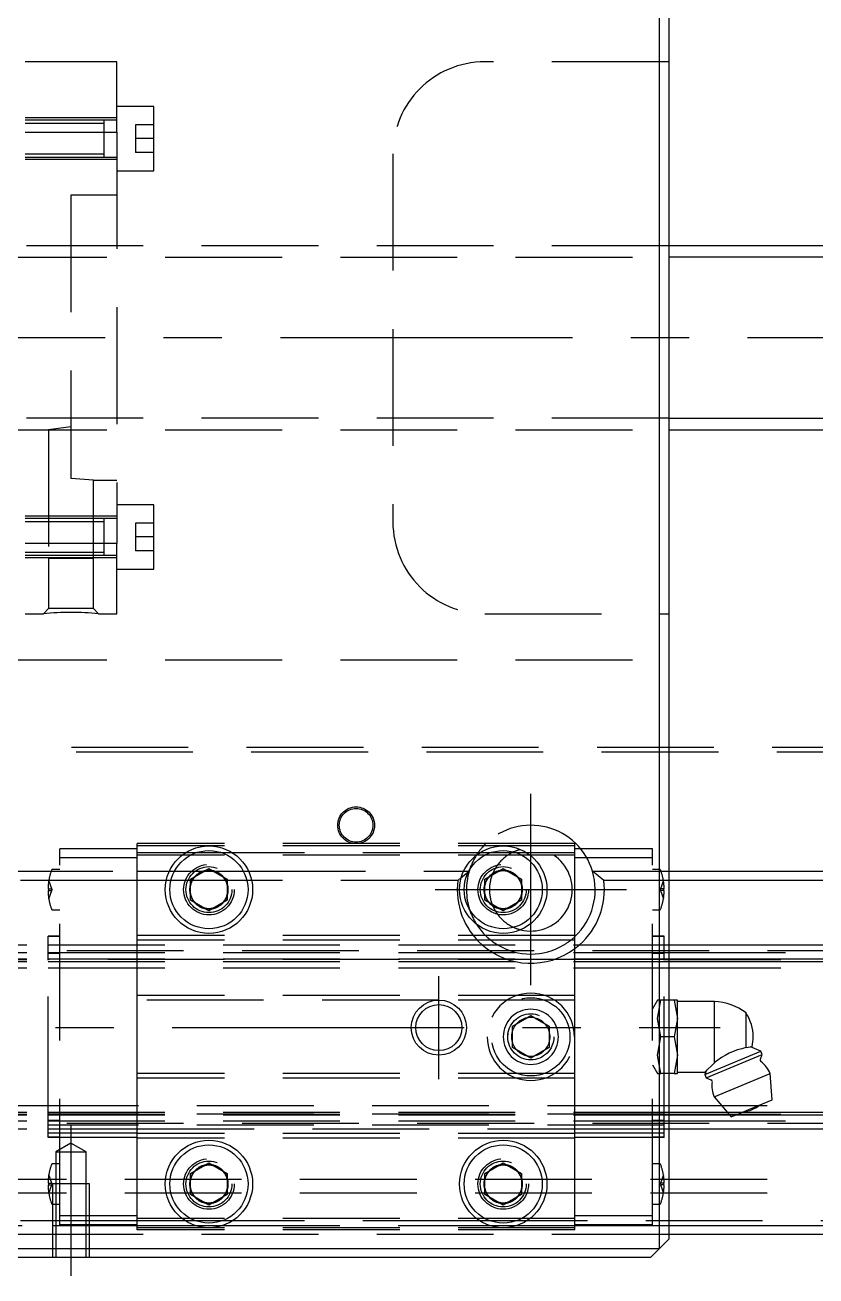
# Model space of a CAD drawing. Extents: x -10 to 750, y -346 to 120.
# Drawn here: x 205 to 291, y -102 to 34 of the extents above; entities that cross this region are included whole.
import ezdxf

# ---------------------------------------------------------------- set-up
doc = ezdxf.new("R2010")
doc.units = 0
doc.linetypes.add('CENTER', pattern=[50.8, 31.75, -6.35, 6.35, -6.35])
doc.linetypes.add('DASHED', pattern=[19.05, 12.7, -6.35])
doc.layers.get('0').update_dxf_attribs({"linetype": 'CONTINUOUS'})
doc.layers.add('CENTER', color=1, linetype='CENTER')

msp = doc.modelspace()

# ---------------------------------------------------------------- linework, layer by layer
at = {"color": 7, "linetype": 'CONTINUOUS'}
for p, q in [((274, -99), (274, 99)), ((275, 98), (275, -98)), ((213.6, 23.3), (213.6, 23.65)), ((213.6, 19.65), (213.6, 23.65)), ((213.6, 19.65), (213.6, 20)), ((343, 10), (275, 10)), ((275, -10), (343, -10)), ((213.6, -23.65), (213.6, -23.65)), ((223, -58.85), (225, -57.69)), ((225, -57.69), (227, -58.85)), ((255, -58.85), (257, -57.69)), ((257, -57.69), (259, -58.85)), ((275, -58), (373.29, -58)), ((223, -61.15), (223, -58.85)), ((227, -58.85), (227, -61.15)), ((255, -61.15), (255, -58.85)), ((259, -58.85), (259, -61.15)), ((372.06, -59), (275, -59)), ((225, -62.31), (223, -61.15)), ((227, -61.15), (225, -62.31)), ((257, -62.31), (255, -61.15)), ((259, -61.15), (257, -62.31)), ((275, -66), (400, -66)), ((275, -67.52), (400, -67.52)), ((275, -67.8), (400, -67.8)), ((275.6, -72), (275, -72)), ((275.96, -72), (275.6, -72)), ((275.6, -72), (275.96, -74)), ((275.96, -74), (275.96, -72)), ((279.96, -72.15), (275.96, -72.15)), ((279.96, -78.83), (279.96, -72.15)), ((283.4, -77.18), (283.4, -73.4)), ((275.96, -74), (275.6, -76)), ((275.96, -78), (275.96, -74)), ((275.6, -76), (275, -76)), ((275.6, -76), (275.96, -78)), ((284.06, -77.07), (283.4, -77.18)), ((285.02, -77.56), (283.9, -77.09)), ((275.96, -78), (275.6, -80)), ((275.96, -80), (275.96, -78)), ((278.92, -80.08), (285.02, -77.56)), ((279.96, -78.83), (278.92, -79.85)), ((279.07, -80.45), (285.17, -77.93)), ((284.96, -78.44), (285.17, -77.93)), ((285.17, -77.93), (285.02, -77.56)), ((275.6, -80), (275, -80)), ((275.6, -80), (275.96, -80)), ((275.96, -79.85), (278.92, -79.85)), ((279.1, -79.64), (278.92, -80.08)), ((278.92, -80.08), (279.07, -80.45)), ((279.93, -82.53), (286.03, -80)), ((286.23, -82.84), (286.03, -80)), ((279.07, -80.45), (279.58, -80.66)), ((279.93, -82.53), (281.8, -84.68)), ((281.8, -84.68), (286.23, -82.84)), ((275, -84.2), (281.38, -84.2)), ((282.95, -84.2), (400, -84.2)), ((275, -84.48), (281.63, -84.48)), ((282.27, -84.48), (400, -84.48)), ((275, -86), (400, -86)), ((223, -90.85), (225, -89.69)), ((225, -89.69), (227, -90.85)), ((255, -90.85), (257, -89.69)), ((257, -89.69), (259, -90.85)), ((223, -93.15), (223, -90.85)), ((227, -90.85), (227, -93.15)), ((255, -93.15), (255, -90.85)), ((259, -90.85), (259, -93.15)), ((225, -94.31), (223, -93.15)), ((227, -93.15), (225, -94.31)), ((257, -94.31), (255, -93.15)), ((259, -93.15), (257, -94.31)), ((275, -96.5), (399, -96.5)), ((398, -97.5), (275, -97.5)), ((126, -99), (274, -99)), ((274, -99), (273, -100)), ((275, -98), (274, -99)), ((273, -100), (127, -100))]:
    msp.add_line(p, q, dxfattribs=at)
at = {"color": 3, "linetype": 'DASHED'}
for p, q in [((215, 30), (205, 30)), ((215, 22.36), (215, 30)), ((275, 30), (255, 30)), ((219, 25.15), (215, 25.15)), ((219, 18.15), (219, 25.15)), ((215, 23.9), (205, 23.9)), ((213.6, 23.65), (205, 23.65)), ((213.6, 23.3), (205, 23.3)), ((215, 23.65), (213.59, 23.65)), ((213.6, 19.65), (213.6, 23.65)), ((213.6, 20), (213.6, 23.3)), ((219, 23.15), (217, 23.15)), ((217, 23.15), (217, 21.65)), ((205, 22.36), (215, 22.36)), ((215, 22.36), (215, -22.36)), ((217, 21.65), (217, 20.15)), ((219, 21.65), (217, 21.65)), ((205, 20), (213.6, 20)), ((205, 19.65), (213.6, 19.65)), ((205, 19.4), (215, 19.4)), ((213.59, 19.65), (215, 19.65)), ((219, 20.15), (217, 20.15)), ((245, 20), (245, -20)), ((215, 18.15), (219, 18.15)), ((215, 15.5), (210, 15.5)), ((210, 15.5), (210, -15.3)), ((275, 10), (125, 10)), ((125, 8.75), (275, 8.75)), ((275, -8.75), (125, -8.75)), ((125, -10), (275, -10)), ((210, -9.69), (207.54, -10)), ((207.54, -10), (207.54, -24)), ((212.46, -15.5), (210, -15.3)), ((212.46, -24), (212.46, -15.5)), ((212.46, -15.5), (215, -15.5)), ((219, -18.15), (215, -18.15)), ((219, -25.15), (219, -18.15)), ((215, -19.4), (205, -19.4)), ((213.6, -19.65), (205, -19.65)), ((213.6, -20), (205, -20)), ((215, -19.65), (213.59, -19.65)), ((213.6, -23.65), (213.6, -19.65)), ((219, -20.15), (217, -20.15)), ((217, -20.15), (217, -21.65)), ((219, -21.65), (217, -21.65)), ((217, -21.65), (217, -23.15)), ((215, -22.36), (205, -22.36)), ((215, -30), (215, -22.36)), ((205, -23.3), (213.6, -23.3)), ((205, -23.65), (213.6, -23.65)), ((205, -23.9), (215, -23.9)), ((212.46, -24), (207.54, -24)), ((207.55, -24), (207.55, -29.45)), ((212.45, -29.45), (212.45, -24)), ((213.59, -23.65), (215, -23.65)), ((219, -23.15), (217, -23.15)), ((215, -25.15), (219, -25.15)), ((207.55, -29.45), (207, -30)), ((212.45, -29.45), (207.55, -29.45)), ((213, -30), (212.45, -29.45)), ((205, -30), (207, -30)), ((213, -30), (215, -30)), ((213, -30), (213, -30)), ((255, -30), (275, -30)), ((125, -35), (275, -35)), ((0.5, -44.5), (399.5, -44.5)), ((1, -45), (399, -45)), ((217.2, -55.55), (208.77, -55.55)), ((208.77, -56.55), (208.77, -55.55)), ((217.2, -56), (217.2, -55)), ((264.8, -55), (217.2, -55)), ((264.8, -55.25), (217.2, -55.25)), ((264.8, -56), (264.8, -55)), ((273.23, -55.55), (264.8, -55.55)), ((273.23, -56.55), (273.23, -55.55)), ((208.77, -95.45), (208.77, -56.55)), ((217.2, -56.55), (208.77, -56.55)), ((217.2, -65), (217.2, -56)), ((222.44, -56), (217.2, -56)), ((264.8, -56.25), (217.2, -56.25)), ((223.56, -56), (222.44, -56)), ((226.44, -56), (223.56, -56)), ((227.56, -56), (226.44, -56)), ((254.44, -56), (227.56, -56)), ((255.56, -56), (254.44, -56)), ((258.44, -56), (255.56, -56)), ((259.56, -56), (258.44, -56)), ((264.8, -56), (259.56, -56)), ((264.8, -65), (264.8, -56)), ((273.23, -56.55), (264.8, -56.55)), ((273.23, -95.45), (273.23, -56.55)), ((182.8, -58), (217.2, -58)), ((208.77, -57.8), (207.99, -57.8)), ((217.2, -58), (220.69, -58)), ((220.69, -58), (221.25, -58)), ((221.25, -58), (223.11, -58)), ((223.11, -58), (223.5, -58)), ((223.5, -58), (224.36, -58)), ((224.36, -58), (224.46, -58)), ((224.46, -58), (224.5, -58)), ((224.5, -58), (225.5, -58)), ((225.5, -58), (225.54, -58)), ((225.54, -58), (225.64, -58)), ((225.64, -58), (226.5, -58)), ((226.5, -58), (226.89, -58)), ((226.89, -58), (228.75, -58)), ((228.75, -58), (229.31, -58)), ((229.31, -58), (252.69, -58)), ((252.44, -58.68), (253.29, -58)), ((252.69, -58), (253.25, -58)), ((253.25, -58), (253.29, -58)), ((266.71, -58), (275, -58)), ((267.94, -59), (266.71, -58)), ((274.01, -57.8), (273.23, -57.8)), ((217.2, -59), (182.8, -59)), ((207.9, -59.9), (207.58, -59)), ((220.36, -59), (217.2, -59)), ((220.87, -59), (220.36, -59)), ((222.44, -59), (220.87, -59)), ((222.71, -59), (222.44, -59)), ((223, -59), (222.71, -59)), ((223.15, -59), (223, -59)), ((223.2, -59), (223.15, -59)), ((226.8, -59), (223.2, -59)), ((226.85, -59), (226.8, -59)), ((227, -59), (226.85, -59)), ((227.29, -59), (227, -59)), ((227.56, -59), (227.29, -59)), ((229.13, -59), (227.56, -59)), ((229.64, -59), (229.13, -59)), ((252.06, -59), (229.64, -59)), ((252.06, -59), (252.44, -58.68)), ((275, -59), (267.94, -59)), ((274.42, -59), (274.1, -59.9)), ((207.58, -59.9), (207.5, -59.9)), ((207.5, -60.1), (207.58, -60.1)), ((207.58, -59.9), (207.9, -59.9)), ((207.58, -60.1), (207.58, -59.9)), ((207.58, -61), (207.9, -60.1)), ((207.58, -60.1), (207.9, -60.1)), ((207.9, -59.9), (207.94, -60)), ((207.9, -60.1), (207.94, -60)), ((274.1, -59.9), (274.06, -60)), ((274.1, -60.1), (274.06, -60)), ((274.42, -59.9), (274.1, -59.9)), ((274.1, -60.1), (274.42, -61)), ((274.42, -60.1), (274.1, -60.1)), ((274.5, -59.9), (274.42, -59.9)), ((274.42, -59.9), (274.42, -60.1)), ((274.42, -60.1), (274.5, -60.1)), ((207.99, -62.2), (208.77, -62.2)), ((273.23, -62.2), (274.01, -62.2)), ((208.77, -65.07), (207.5, -65.07)), ((207.5, -67.67), (207.5, -65.07)), ((208.77, -65.08), (207.5, -65.08)), ((217.2, -65.5), (217.2, -65)), ((264.8, -65), (217.2, -65)), ((264.8, -65.5), (264.8, -65)), ((274.5, -65.07), (273.23, -65.07)), ((274.5, -65.08), (273.23, -65.08)), ((274.5, -67.67), (274.5, -65.07)), ((0, -66.6), (400, -66.6)), ((192.5, -66), (207.5, -66)), ((207.5, -66), (264.8, -66)), ((217.2, -71.5), (217.2, -65.5)), ((264.8, -65.5), (217.2, -65.5)), ((264.8, -71.5), (264.8, -65.5)), ((264.8, -66), (274.5, -66)), ((274.5, -66), (275, -66)), ((192.5, -66.85), (207.5, -66.85)), ((192.5, -67.52), (207.5, -67.52)), ((192.5, -67.58), (207.5, -67.58)), ((192.5, -67.8), (207.5, -67.8)), ((207.5, -66.85), (264.8, -66.85)), ((207.5, -66.92), (208.77, -66.92)), ((207.5, -67.52), (264.8, -67.52)), ((264.8, -67.58), (207.5, -67.58)), ((207.5, -84.33), (207.5, -67.67)), ((207.5, -67.8), (264.8, -67.8)), ((264.8, -66.85), (274.5, -66.85)), ((264.8, -67.52), (274.5, -67.52)), ((274.5, -67.58), (264.8, -67.58)), ((264.8, -67.8), (274.5, -67.8)), ((273.23, -66.92), (274.5, -66.92)), ((274.5, -66.85), (275, -66.85)), ((274.5, -67.52), (275, -67.52)), ((274.5, -67.58), (400, -67.58)), ((274.5, -84.33), (274.5, -67.67)), ((274.5, -67.8), (275, -67.8)), ((275, -66.85), (400, -66.85)), ((192.5, -68.5), (207.5, -68.5)), ((207.5, -68.5), (264.8, -68.5)), ((264.8, -68.5), (274.5, -68.5)), ((274.5, -68.5), (400, -68.5)), ((217.2, -72), (217.2, -71.5)), ((264.8, -71.5), (217.2, -71.5)), ((217.2, -80), (217.2, -72)), ((250, -72), (217.2, -72)), ((264.8, -72), (250, -72)), ((264.8, -72), (264.8, -71.5)), ((264.8, -80), (264.8, -72)), ((273.78, -72), (273.23, -72.94)), ((274.13, -72), (273.78, -72)), ((273.78, -74), (274.13, -72)), ((275, -72), (274.13, -72)), ((258, -74.85), (260, -73.69)), ((260, -73.69), (262, -74.85)), ((274.13, -76), (273.78, -74)), ((257.5, -76), (257.53, -75.59)), ((258, -77.15), (258, -74.85)), ((262, -74.85), (262, -77.15)), ((273.78, -78), (274.13, -76)), ((275, -76), (274.13, -76)), ((260, -78.31), (258, -77.15)), ((262, -77.15), (260, -78.31)), ((274.13, -80), (273.78, -78)), ((217.2, -80.5), (217.2, -80)), ((264.8, -80), (217.2, -80)), ((264.8, -80.5), (264.8, -80)), ((273.23, -79.06), (273.78, -80)), ((273.78, -80), (274.13, -80)), ((275, -80), (274.13, -80)), ((217.2, -86.5), (217.2, -80.5)), ((264.8, -80.5), (217.2, -80.5)), ((264.8, -86.5), (264.8, -80.5)), ((207.5, -83.5), (192.5, -83.5)), ((192.5, -84.2), (207.5, -84.2)), ((274.5, -83.5), (207.5, -83.5)), ((274.5, -83.5), (207.5, -83.5)), ((207.5, -84.2), (274.5, -84.2)), ((400, -83.5), (274.5, -83.5)), ((274.5, -84.2), (275, -84.2)), ((281.38, -84.2), (282.95, -84.2)), ((0, -85.4), (400, -85.4)), ((192.5, -84.42), (207.5, -84.42)), ((192.5, -84.48), (207.5, -84.48)), ((192.5, -85.15), (207.5, -85.15)), ((207.5, -86.93), (207.5, -84.33)), ((274.5, -84.42), (207.5, -84.42)), ((207.5, -84.42), (274.5, -84.42)), ((207.5, -84.48), (274.5, -84.48)), ((208.77, -85.08), (207.5, -85.08)), ((207.5, -85.15), (274.5, -85.15)), ((274.5, -85.6), (207.5, -85.6)), ((274.5, -85.08), (273.23, -85.08)), ((274.5, -86.93), (274.5, -84.33)), ((274.5, -84.42), (400, -84.42)), ((274.5, -84.48), (275, -84.48)), ((274.5, -85.15), (275, -85.15)), ((275, -85.15), (400, -85.15)), ((281.63, -84.48), (282.27, -84.48)), ((192.5, -86), (207.5, -86)), ((207.5, -86), (217.2, -86)), ((208.77, -86.46), (207.5, -86.46)), ((208.77, -86.92), (207.5, -86.92)), ((208.77, -86.93), (207.5, -86.93)), ((217.2, -86.46), (208.77, -86.46)), ((217.2, -86.93), (208.77, -86.93)), ((217.2, -86), (264.8, -86)), ((217.2, -87), (217.2, -86.5)), ((264.8, -86.5), (217.2, -86.5)), ((217.2, -96), (217.2, -87)), ((264.8, -87), (217.2, -87)), ((264.8, -86), (274.5, -86)), ((273.23, -86.46), (264.8, -86.46)), ((264.8, -87), (264.8, -86.5)), ((273.23, -86.93), (264.8, -86.93)), ((264.8, -96), (264.8, -87)), ((274.5, -86.46), (273.23, -86.46)), ((274.5, -86.92), (273.23, -86.92)), ((274.5, -86.93), (273.23, -86.93)), ((274.5, -86), (275, -86)), ((210, -87.55), (208.35, -88.5)), ((211.65, -88.5), (210, -87.55)), ((208.35, -88.5), (208.35, -92)), ((208.35, -88.5), (211.65, -88.5)), ((211.65, -92), (211.65, -88.5)), ((207.9, -91.9), (207.58, -91)), ((208.77, -89.8), (207.99, -89.8)), ((274.01, -89.8), (273.23, -89.8)), ((274.42, -91), (274.1, -91.9)), ((400, -91.5), (0, -91.5)), ((207.58, -91.9), (207.5, -91.9)), ((207.5, -92.1), (207.58, -92.1)), ((207.58, -91.9), (207.9, -91.9)), ((207.58, -92.1), (207.58, -91.9)), ((207.58, -93), (207.9, -92.1)), ((207.58, -92.1), (207.9, -92.1)), ((207.9, -91.9), (207.94, -92)), ((207.9, -92.1), (207.94, -92)), ((208, -92), (208, -100)), ((212, -92), (208, -92)), ((208.35, -92), (208.35, -100)), ((211.65, -100), (211.65, -92)), ((212, -100), (212, -92)), ((274.1, -91.9), (274.06, -92)), ((274.1, -92.1), (274.06, -92)), ((274.42, -91.9), (274.1, -91.9)), ((274.1, -92.1), (274.42, -93)), ((274.42, -92.1), (274.1, -92.1)), ((274.5, -91.9), (274.42, -91.9)), ((274.42, -91.9), (274.42, -92.1)), ((274.42, -92.1), (274.5, -92.1)), ((400, -93), (0, -93)), ((207.99, -94.2), (208, -94.2)), ((208, -94.2), (208.77, -94.2)), ((273.23, -94.2), (274.01, -94.2)), ((217.2, -96), (182.8, -96)), ((192, -96.5), (208, -96.5)), ((208, -96.5), (212, -96.5)), ((208.77, -96.45), (208.77, -95.45)), ((212, -95.45), (208.77, -95.45)), ((212, -96.45), (208.77, -96.45)), ((217.2, -95.45), (212, -95.45)), ((217.2, -96.45), (212, -96.45)), ((212, -96.5), (217.2, -96.5)), ((264.8, -95.75), (217.2, -95.75)), ((217.2, -97), (217.2, -96)), ((222.44, -96), (217.2, -96)), ((217.2, -96.5), (223.48, -96.5)), ((223.56, -96), (222.44, -96)), ((223.48, -96.5), (226.52, -96.5)), ((226.44, -96), (223.56, -96)), ((227.56, -96), (226.44, -96)), ((226.52, -96.5), (255.48, -96.5)), ((254.44, -96), (227.56, -96)), ((255.56, -96), (254.44, -96)), ((255.48, -96.5), (258.52, -96.5)), ((258.44, -96), (255.56, -96)), ((259.56, -96), (258.44, -96)), ((258.52, -96.5), (264.8, -96.5)), ((264.8, -96), (259.56, -96)), ((273.23, -95.45), (264.8, -95.45)), ((264.8, -97), (264.8, -96)), ((399.5, -96), (264.8, -96)), ((273.23, -96.45), (264.8, -96.45)), ((264.8, -96.5), (275, -96.5)), ((273.23, -96.45), (273.23, -95.45)), ((208, -97.5), (192, -97.5)), ((212, -97.5), (208, -97.5)), ((275, -97.5), (212, -97.5)), ((264.8, -96.75), (217.2, -96.75)), ((264.8, -97), (217.2, -97))]:
    msp.add_line(p, q, dxfattribs=at)
at = {"color": 3, "linetype": 'CONTINUOUS'}
for p, q in [((343, 8.75), (275, 8.75)), ((275, -8.75), (343, -8.75))]:
    msp.add_line(p, q, dxfattribs=at)
at = {"color": 3, "linetype": 'DASHED'}
for centre, radius in [((241, -53), 2), ((241, -53), 1.83), ((225, -60), 2.75), ((225, -60), 2.5), ((225, -60), 2.07), ((257, -60), 2.75), ((257, -60), 2.5), ((257, -60), 2.07), ((260, -76), 4.25), ((260, -76), 2.5), ((225, -92), 2.75), ((225, -92), 2.5), ((257, -92), 2.75), ((257, -92), 2.5), ((225, -92), 2.07), ((257, -92), 2.07)]:
    msp.add_circle(centre, radius, dxfattribs=at)
at = {"color": 7, "linetype": 'CONTINUOUS'}
for centre, radius in [((225, -60), 4.75), ((225, -60), 4.25), ((257, -60), 4.75), ((257, -60), 4.25), ((250, -75), 2.5), ((225, -92), 4.75), ((225, -92), 4.25), ((257, -92), 4.75), ((257, -92), 4.25)]:
    msp.add_circle(centre, radius, dxfattribs=at)
at = {"color": 3, "linetype": 'CONTINUOUS'}
msp.add_circle((250, -75), 3, dxfattribs=at)
at = {"color": 3, "linetype": 'DASHED'}
for centre, radius, start, end in [((255, 20), 10, 90, 180), ((255, -20), 10, 180, 270), ((210, -62.79), 32.93, 84.7732, 95.2268), ((260, -60), 7, 16.6015, 134.4153), ((260, -60), 7, 134.4153, 147.5383), ((260, -60), 4.5, 104.3406, 114.4785), ((260, -60), 4.5, 255.6594, 104.3406), ((260, -60), 7, 147.5383, 161.9697), ((260, -60), 4.5, 114.4785, 143.4407), ((213.5, -60), 6, 159.1494, 170.4059), ((207.99, -57.9), 0.1, 90, 159.1494), ((225, -60), 2.1, 102.2472, 137.7528), ((225, -60), 2.06, 105.9141, 134.0859), ((225, -60), 2.06, 74.0859, 105.9141), ((225, -60), 2.1, 77.7528, 102.2472), ((225, -60), 2.1, 42.2472, 77.7528), ((225, -60), 2.06, 45.9141, 74.0859), ((260, -60), 7, 163.3985, 198.0303), ((260, -60), 7, 161.9697, 163.3985), ((257, -60), 2.1, 102.2472, 137.7528), ((260, -60), 4.5, 157.798, 180), ((257, -60), 2.06, 105.9141, 134.0859), ((260, -60), 4.5, 148.4137, 157.798), ((260, -60), 4.5, 143.4407, 148.4137), ((257, -60), 2.06, 74.0859, 105.9141), ((257, -60), 2.1, 77.7528, 102.2472), ((257, -60), 2.1, 42.2472, 77.7528), ((257, -60), 2.06, 45.9141, 74.0859), ((260, -60), 7, 313.2918, 16.6015), ((274.01, -57.9), 0.1, 20.8506, 90), ((268.5, -60), 6, 9.5941, 20.8506), ((213.5, -60), 6, 170.4203, 179.0449), ((225, -60), 2.1, 162.2472, 180), ((225, -60), 2.06, 165.9141, 180), ((225, -60), 2.06, 134.0859, 165.9141), ((225, -60), 2.1, 137.7528, 162.2472), ((225, -60), 2.06, 14.0859, 45.9141), ((225, -60), 2.1, 17.7528, 42.2472), ((225, -60), 2.1, 342.2472, 17.7528), ((225, -60), 2.06, 345.9141, 14.0859), ((260, -60), 8, 172.8192, 228.5904), ((257, -60), 2.1, 162.2472, 180), ((257, -60), 2.06, 165.9141, 180), ((257, -60), 2.06, 134.0859, 165.9141), ((257, -60), 2.1, 137.7528, 162.2472), ((257, -60), 2.06, 14.0859, 45.9141), ((257, -60), 2.1, 17.7528, 42.2472), ((257, -60), 2.1, 342.2472, 17.7528), ((257, -60), 2.06, 345.9141, 14.0859), ((260, -60), 8, 311.4096, 7.1808), ((268.5, -60), 6, 0.9551, 9.5797), ((213.5, -60), 6, 180.9551, 189.5797), ((213.5, -60), 6, 189.5941, 200.8506), ((225, -60), 2.1, 180, 197.7528), ((225, -60), 2.06, 180, 194.0859), ((225, -60), 2.06, 194.0859, 225.9141), ((225, -60), 2.1, 197.7528, 222.2472), ((225, -60), 2.06, 314.0859, 345.9141), ((225, -60), 2.1, 317.7528, 342.2472), ((257, -60), 2.1, 180, 197.7528), ((257, -60), 2.06, 180, 194.0859), ((257, -60), 2.06, 194.0859, 225.9141), ((257, -60), 2.1, 197.7528, 222.2472), ((260, -60), 4.5, 180, 202.202), ((257, -60), 2.06, 314.0859, 345.9141), ((257, -60), 2.1, 317.7528, 342.2472), ((268.5, -60), 6, 339.1494, 350.4059), ((268.5, -60), 6, 350.4203, 359.0449), ((207.99, -62.1), 0.1, 200.8506, 270), ((225, -60), 2.1, 222.2472, 257.7528), ((225, -60), 2.06, 225.9141, 254.0859), ((225, -60), 2.06, 254.0859, 285.9141), ((225, -60), 2.1, 257.7528, 282.2472), ((225, -60), 2.1, 282.2472, 317.7528), ((225, -60), 2.06, 285.9141, 314.0859), ((260, -60), 7, 198.0303, 212.4617), ((257, -60), 2.1, 222.2472, 257.7528), ((257, -60), 2.06, 225.9141, 254.0859), ((260, -60), 4.5, 202.202, 211.5863), ((260, -60), 4.5, 211.5863, 216.5593), ((257, -60), 2.06, 254.0859, 285.9141), ((257, -60), 2.1, 257.7528, 282.2472), ((257, -60), 2.1, 282.2472, 317.7528), ((257, -60), 2.06, 285.9141, 314.0859), ((274.01, -62.1), 0.1, 270, 339.1494), ((260, -60), 7, 212.4617, 238.9973), ((260, -60), 4.5, 216.5593, 245.5215), ((260, -60), 4.5, 245.5215, 255.6594), ((260, -60), 7, 301.0027, 313.2918), ((260, -60), 8, 228.5904, 306.8699), ((260, -60), 7, 238.9973, 301.0027), ((260, -60), 8, 306.8699, 311.4096), ((260, -76), 4.75, 0, 180), ((260, -76), 3, 0, 180), ((260, -76), 2.1, 137.7528, 162.2472), ((260, -76), 2.1, 102.2472, 137.7528), ((260, -76), 2.1, 257.7528, 102.2472), ((260, -76), 4.75, 180, 0), ((260, -76), 3, 180, 0), ((260, -76), 2.1, 162.2472, 180), ((260, -76), 2.1, 180, 197.7528), ((260, -76), 2.1, 197.7528, 222.2472), ((260, -76), 2.1, 222.2472, 257.7528), ((213.5, -92), 6, 170.4203, 179.0449), ((213.5, -92), 6, 159.1494, 170.4059), ((207.99, -89.9), 0.1, 90, 159.1494), ((225, -92), 2.06, 134.0859, 165.9141), ((225, -92), 2.1, 137.7528, 162.2472), ((225, -92), 2.1, 102.2472, 137.7528), ((225, -92), 2.06, 105.9141, 134.0859), ((225, -92), 2.06, 74.0859, 105.9141), ((225, -92), 2.1, 77.7528, 102.2472), ((225, -92), 2.1, 42.2472, 77.7528), ((225, -92), 2.06, 45.9141, 74.0859), ((225, -92), 2.06, 14.0859, 45.9141), ((225, -92), 2.1, 17.7528, 42.2472), ((257, -92), 2.06, 134.0859, 165.9141), ((257, -92), 2.1, 137.7528, 162.2472), ((257, -92), 2.1, 102.2472, 137.7528), ((257, -92), 2.06, 105.9141, 134.0859), ((257, -92), 2.06, 74.0859, 105.9141), ((257, -92), 2.1, 77.7528, 102.2472), ((257, -92), 2.1, 42.2472, 77.7528), ((257, -92), 2.06, 45.9141, 74.0859), ((257, -92), 2.06, 14.0859, 45.9141), ((257, -92), 2.1, 17.7528, 42.2472), ((274.01, -89.9), 0.1, 20.8506, 90), ((268.5, -92), 6, 9.5941, 20.8506), ((268.5, -92), 6, 0.9551, 9.5797), ((213.5, -92), 6, 180.9551, 189.5797), ((225, -92), 2.1, 162.2472, 180), ((225, -92), 2.1, 180, 197.7528), ((225, -92), 2.06, 165.9141, 180), ((225, -92), 2.06, 180, 194.0859), ((225, -92), 2.1, 342.2472, 17.7528), ((225, -92), 2.06, 345.9141, 14.0859), ((257, -92), 2.1, 162.2472, 180), ((257, -92), 2.1, 180, 197.7528), ((257, -92), 2.06, 165.9141, 180), ((257, -92), 2.06, 180, 194.0859), ((257, -92), 2.1, 342.2472, 17.7528), ((257, -92), 2.06, 345.9141, 14.0859), ((268.5, -92), 6, 350.4203, 359.0449), ((213.5, -92), 6, 189.5941, 200.8506), ((225, -92), 2.06, 194.0859, 225.9141), ((225, -92), 2.1, 197.7528, 222.2472), ((225, -92), 2.1, 222.2472, 257.7528), ((225, -92), 2.06, 225.9141, 254.0859), ((225, -92), 2.1, 282.2472, 317.7528), ((225, -92), 2.06, 285.9141, 314.0859), ((225, -92), 2.06, 314.0859, 345.9141), ((225, -92), 2.1, 317.7528, 342.2472), ((257, -92), 2.06, 194.0859, 225.9141), ((257, -92), 2.1, 197.7528, 222.2472), ((257, -92), 2.1, 222.2472, 257.7528), ((257, -92), 2.06, 225.9141, 254.0859), ((257, -92), 2.1, 282.2472, 317.7528), ((257, -92), 2.06, 285.9141, 314.0859), ((257, -92), 2.06, 314.0859, 345.9141), ((257, -92), 2.1, 317.7528, 342.2472), ((268.5, -92), 6, 339.1494, 350.4059), ((207.99, -94.1), 0.1, 200.8506, 270), ((225, -92), 2.06, 254.0859, 285.9141), ((225, -92), 2.1, 257.7528, 282.2472), ((257, -92), 2.06, 254.0859, 285.9141), ((257, -92), 2.1, 257.7528, 282.2472), ((274.01, -94.1), 0.1, 270, 339.1494)]:
    msp.add_arc(centre, radius, start, end, dxfattribs=at)
at = {"color": 7, "linetype": 'CONTINUOUS'}
for centre, radius, start, end in [((279.73, -78.15), 6, 52.2738, 87.8214), ((279.48, -76), 4.7, 0.0002, 33.5861), ((279.48, -76), 4.7, 346.8211, 359.9998), ((285.03, -85.01), 8, 101.7644, 129.3672), ((285.14, -78.51), 0.2, 157.5015, 231.8388), ((282.98, -81.27), 3.3, 22.5002, 51.8361), ((279.51, -80.85), 0.2, 353.1612, 67.4985), ((282.98, -81.27), 3.3, 173.1639, 202.4998), ((282.85, -80.95), 3.2, 274.2906, 292.5), ((282.85, -80.95), 3.2, 292.5, 310.7094)]:
    msp.add_arc(centre, radius, start, end, dxfattribs=at)
at = {"layer": 'CENTER', "color": 1, "linetype": 'CENTER'}
for p, q in [((467.72, 0), (-10.04, 0)), ((260, -70.4), (260, -49.6)), ((249.6, -60), (270.4, -60)), ((250, -80.6), (250, -69.4)), ((119.4, -75), (280.6, -75)), ((210, -85.55), (210, -102))]:
    msp.add_line(p, q, dxfattribs=at)

doc.saveas('drawing.dxf')
